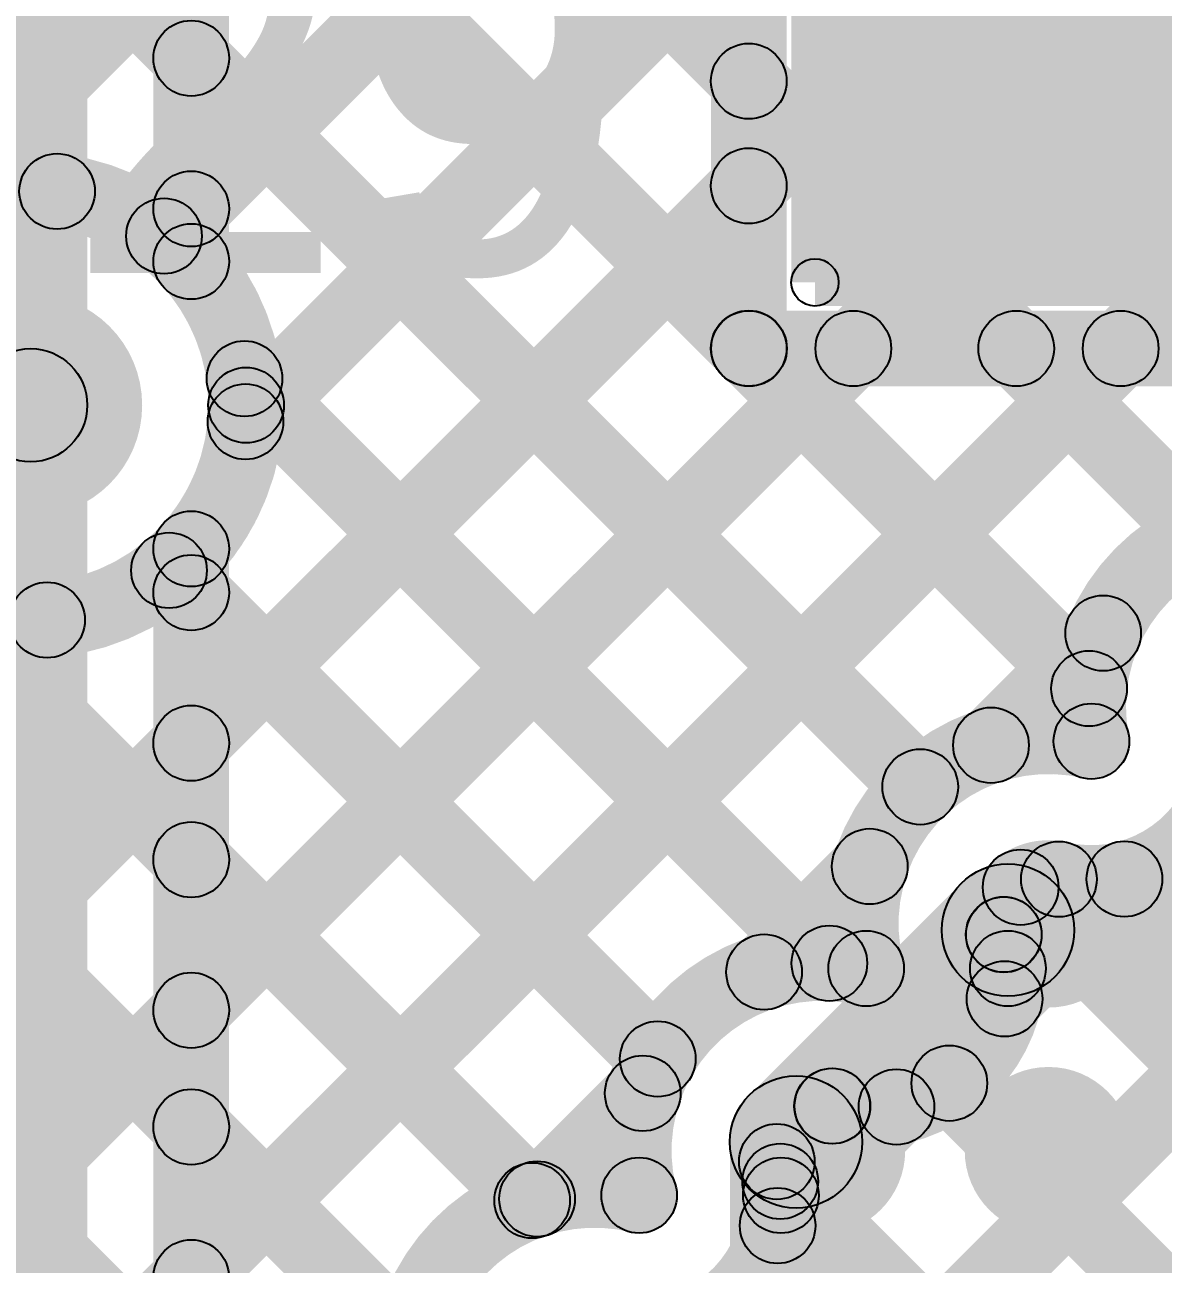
# Model space of a CAD drawing. Header units: millimetres. Extents: x -0.28 to 3.03, y -0.05 to 3.12.
# Drawn here: x 0.8594 to 0.9799, y 1.3821 to 1.5133 of the extents above; entities that cross this region are included whole.
import ezdxf

# ---------------------------------------------------------------- set-up
doc = ezdxf.new("R2010")
doc.units = ezdxf.units.MM
doc.header["$MEASUREMENT"] = 0
for name, color, linetype in [('BottomLayer', 5, 'Continuous'), ('TopLayer', 1, 'Continuous'), ('TopOverlay', 2, 'Continuous'), ('TopPaste', 8, 'Continuous'), ('TopSolder', 216, 'Continuous'), ('ViaHoleLayer', 16, 'Continuous')]:
    doc.layers.add(name, color=color, linetype=linetype)

# ---------------------------------------------------------------- blocks, each defined once
blk = doc.blocks.new('R___1206_42')
at = {"layer": 'TopLayer'}
blk.add_hatch(color=1, dxfattribs=at).paths.add_polyline_path([(-0.08, 0.035), (-0.02, 0.035), (-0.02, -0.035), (-0.08, -0.035)])
at = {"layer": 'TopOverlay'}
for points in [[(-0.0815, -0.039), (-0.0865, -0.039), (-0.0865, 0.039), (-0.0815, 0.039)], [(-0.084, -0.0415), (-0.084, -0.0365), (0.084, -0.0365), (0.084, -0.0415)]]:
    blk.add_hatch(color=2, dxfattribs=at).paths.add_polyline_path(points)
h = blk.add_hatch(color=2, dxfattribs=at)
edge = h.paths.add_edge_path()
edge.add_arc((-0.084, -0.039), 0.0025, 0, 360)
h = blk.add_hatch(color=2, dxfattribs=at)
edge = h.paths.add_edge_path()
edge.add_arc((-0.084, -0.039), 0.0025, 0, 360)
at = {"layer": 'TopPaste'}
blk.add_hatch(color=8, dxfattribs=at).paths.add_polyline_path([(-0.08, 0.035), (-0.02, 0.035), (-0.02, -0.035), (-0.08, -0.035)])
at = {"layer": 'TopSolder'}
blk.add_hatch(color=216, dxfattribs=at).paths.add_polyline_path([(-0.084, 0.039), (-0.016, 0.039), (-0.016, -0.039), (-0.084, -0.039)])
at = {"layer": 'TopOverlay'}
blk.add_circle((-0.084, -0.039), 0.0025, dxfattribs=at)
blk.add_circle((-0.084, -0.039), 0.0025, dxfattribs=at)

msp = doc.modelspace()

# ---------------------------------------------------------------- hatches: boundary and pattern name
at = {"layer": 'BottomLayer'}
for points in [[(0.75617, 1.70976), (0.76183, 1.71541), (1.014, 1.46324), (1.00835, 1.45758)], [(0.75617, 1.68147), (0.76183, 1.68713), (0.98678, 1.46218), (0.98112, 1.45652)], [(0.84852, 1.48794), (0.84286, 1.49359), (1.01471, 1.66544), (1.02037, 1.65978)], [(0.87695, 1.48808), (0.8713, 1.49374), (1.04141, 1.66386), (1.04707, 1.6582)], [(0.88557, 1.46842), (0.87992, 1.47408), (1.06851, 1.66267), (1.07416, 1.65701)], [(0.87983, 1.43439), (0.87417, 1.44005), (1.09609, 1.66197), (1.10174, 1.65631)], [(0.75617, 1.65319), (0.76183, 1.65884), (0.97484, 1.44584), (0.96918, 1.44018)], [(0.75617, 1.6249), (0.76183, 1.63056), (0.95697, 1.43542), (0.95131, 1.42977)], [(0.75617, 1.59662), (0.76183, 1.60228), (0.86564, 1.49847), (0.85998, 1.49281)], [(0.87983, 1.40611), (0.87417, 1.41176), (1.04305, 1.58064), (1.04871, 1.57499)], [(0.87983, 1.37782), (0.87417, 1.38348), (1.05719, 1.5665), (1.06285, 1.56085)], [(0.87981, 1.47298), (0.88547, 1.47864), (0.94736, 1.41675), (0.9417, 1.41109)], [(0.866, 0.978), (0.854, 0.978), (0.854, 1.473), (0.866, 1.473)], [(0.90044, 1.31358), (0.89478, 1.31924), (1.04412, 1.46857), (1.04977, 1.46291)], [(0.881, 0.98504), (0.873, 0.98504), (0.873, 1.45779), (0.881, 1.45779)], [(0.87417, 1.45033), (0.87983, 1.45599), (0.9292, 1.40662), (0.92354, 1.40097)], [(0.96446, 1.43417), (0.95881, 1.43983), (0.97067, 1.4517), (0.97633, 1.44604)], [(0.87417, 1.42205), (0.87983, 1.42771), (0.91591, 1.39162), (0.91025, 1.38597)], [(0.94045, 1.41016), (0.93479, 1.41581), (0.94597, 1.42699), (0.95163, 1.42134)], [(0.9659, 1.40732), (0.96024, 1.41298), (0.97292, 1.42566), (0.97858, 1.42001)], [(0.96194, 1.41913), (0.96759, 1.42479), (1.2387, 1.15369), (1.23304, 1.14803)], [(0.95439, 1.39839), (0.96005, 1.40405), (1.21796, 1.14614), (1.2123, 1.14048)], [(0.91643, 1.38614), (0.91077, 1.3918), (0.92195, 1.40298), (0.92761, 1.39732)], [(0.94188, 1.38331), (0.93623, 1.38897), (0.9488, 1.40154), (0.95446, 1.39589)], [(0.87417, 1.39377), (0.87983, 1.39942), (0.90294, 1.37631), (0.89728, 1.37065)], [(0.9365, 1.388), (0.94216, 1.39366), (1.20742, 1.1284), (1.20177, 1.12274)]]:
    msp.add_hatch(color=5, dxfattribs=at).paths.add_polyline_path(points)
h = msp.add_hatch(color=5, dxfattribs=at)
edge = h.paths.add_edge_path()
edge.add_arc((0.86281, 1.49564), 0.004, 0, 360)
h = msp.add_hatch(color=5, dxfattribs=at)
edge = h.paths.add_edge_path()
edge.add_arc((0.87412, 1.49091), 0.004, 0, 360)
h = msp.add_hatch(color=5, dxfattribs=at)
edge = h.paths.add_edge_path()
edge.add_arc((0.86, 1.473), 0.01181, 0, 360)
h = msp.add_hatch(color=5, dxfattribs=at)
edge = h.paths.add_edge_path()
edge.add_arc((0.86, 1.473), 0.006, 0, 360)
h = msp.add_hatch(color=5, dxfattribs=at)
edge = h.paths.add_edge_path()
edge.add_arc((0.88264, 1.47581), 0.004, 0, 360)
h = msp.add_hatch(color=5, dxfattribs=at)
edge = h.paths.add_edge_path()
edge.add_arc((0.88281, 1.473), 0.004, 0, 360)
h = msp.add_hatch(color=5, dxfattribs=at)
edge = h.paths.add_edge_path()
edge.add_arc((0.88281, 1.473), 0.004, 0, 360)
h = msp.add_hatch(color=5, dxfattribs=at)
edge = h.paths.add_edge_path()
edge.add_arc((0.88274, 1.47125), 0.004, 0, 360)
h = msp.add_hatch(color=5, dxfattribs=at)
edge = h.paths.add_edge_path()
edge.add_arc((0.877, 1.45779), 0.004, 0, 360)
h = msp.add_hatch(color=5, dxfattribs=at)
edge = h.paths.add_edge_path()
edge.add_arc((0.877, 1.45779), 0.004, 0, 360)
h = msp.add_hatch(color=5, dxfattribs=at)
edge = h.paths.add_edge_path()
edge.add_arc((0.877, 1.45316), 0.004, 0, 360)
h = msp.add_hatch(color=5, dxfattribs=at)
edge = h.paths.add_edge_path()
edge.add_arc((0.9735, 1.44887), 0.004, 0, 360)
h = msp.add_hatch(color=5, dxfattribs=at)
edge = h.paths.add_edge_path()
edge.add_arc((0.97201, 1.44301), 0.004, 0, 360)
h = msp.add_hatch(color=5, dxfattribs=at)
edge = h.paths.add_edge_path()
edge.add_arc((0.877, 1.43722), 0.004, 0, 360)
h = msp.add_hatch(color=5, dxfattribs=at)
edge = h.paths.add_edge_path()
edge.add_arc((0.96163, 1.437), 0.004, 0, 360)
h = msp.add_hatch(color=5, dxfattribs=at)
edge = h.paths.add_edge_path()
edge.add_arc((0.97226, 1.43742), 0.004, 0, 360)
h = msp.add_hatch(color=5, dxfattribs=at)
edge = h.paths.add_edge_path()
edge.add_arc((0.97226, 1.43742), 0.004, 0, 360)
h = msp.add_hatch(color=5, dxfattribs=at)
edge = h.paths.add_edge_path()
edge.add_arc((0.95414, 1.43259), 0.004, 0, 360)
h = msp.add_hatch(color=5, dxfattribs=at)
edge = h.paths.add_edge_path()
edge.add_arc((0.877, 1.42488), 0.004, 0, 360)
h = msp.add_hatch(color=5, dxfattribs=at)
edge = h.paths.add_edge_path()
edge.add_arc((0.9488, 1.42417), 0.004, 0, 360)
h = msp.add_hatch(color=5, dxfattribs=at)
edge = h.paths.add_edge_path()
edge.add_arc((0.96771, 1.41809), 0.00886, 0, 360)
h = msp.add_hatch(color=5, dxfattribs=at)
edge = h.paths.add_edge_path()
edge.add_arc((0.96882, 1.42282), 0.004, 0, 360)
h = msp.add_hatch(color=5, dxfattribs=at)
edge = h.paths.add_edge_path()
edge.add_arc((0.96882, 1.42282), 0.004, 0, 360)
h = msp.add_hatch(color=5, dxfattribs=at)
edge = h.paths.add_edge_path()
edge.add_arc((0.96882, 1.42282), 0.004, 0, 360)
h = msp.add_hatch(color=5, dxfattribs=at)
edge = h.paths.add_edge_path()
edge.add_arc((0.97575, 1.42284), 0.004, 0, 360)
h = msp.add_hatch(color=5, dxfattribs=at)
edge = h.paths.add_edge_path()
edge.add_arc((0.96477, 1.42196), 0.004, 0, 360)
h = msp.add_hatch(color=5, dxfattribs=at)
edge = h.paths.add_edge_path()
edge.add_arc((0.96298, 1.41696), 0.004, 0, 360)
h = msp.add_hatch(color=5, dxfattribs=at)
edge = h.paths.add_edge_path()
edge.add_arc((0.96298, 1.41696), 0.004, 0, 360)
h = msp.add_hatch(color=5, dxfattribs=at)
edge = h.paths.add_edge_path()
edge.add_arc((0.96299, 1.41694), 0.004, 0, 360)
h = msp.add_hatch(color=5, dxfattribs=at)
edge = h.paths.add_edge_path()
edge.add_arc((0.94453, 1.41392), 0.004, 0, 360)
h = msp.add_hatch(color=5, dxfattribs=at)
edge = h.paths.add_edge_path()
edge.add_arc((0.94842, 1.41337), 0.004, 0, 360)
h = msp.add_hatch(color=5, dxfattribs=at)
edge = h.paths.add_edge_path()
edge.add_arc((0.94842, 1.41337), 0.004, 0, 360)
h = msp.add_hatch(color=5, dxfattribs=at)
edge = h.paths.add_edge_path()
edge.add_arc((0.96342, 1.41337), 0.004, 0, 360)
h = msp.add_hatch(color=5, dxfattribs=at)
edge = h.paths.add_edge_path()
edge.add_arc((0.96342, 1.41337), 0.004, 0, 360)
h = msp.add_hatch(color=5, dxfattribs=at)
edge = h.paths.add_edge_path()
edge.add_arc((0.96342, 1.41337), 0.004, 0, 360)
h = msp.add_hatch(color=5, dxfattribs=at)
edge = h.paths.add_edge_path()
edge.add_arc((0.96342, 1.41337), 0.004, 0, 360)
h = msp.add_hatch(color=5, dxfattribs=at)
edge = h.paths.add_edge_path()
edge.add_arc((0.93762, 1.41299), 0.004, 0, 360)
h = msp.add_hatch(color=5, dxfattribs=at)
edge = h.paths.add_edge_path()
edge.add_arc((0.96307, 1.41015), 0.004, 0, 360)
h = msp.add_hatch(color=5, dxfattribs=at)
edge = h.paths.add_edge_path()
edge.add_arc((0.877, 1.40894), 0.004, 0, 360)
h = msp.add_hatch(color=5, dxfattribs=at)
edge = h.paths.add_edge_path()
edge.add_arc((0.92637, 1.40379), 0.004, 0, 360)
h = msp.add_hatch(color=5, dxfattribs=at)
edge = h.paths.add_edge_path()
edge.add_arc((0.92478, 1.40015), 0.004, 0, 360)
h = msp.add_hatch(color=5, dxfattribs=at)
edge = h.paths.add_edge_path()
edge.add_arc((0.95722, 1.40122), 0.004, 0, 360)
h = msp.add_hatch(color=5, dxfattribs=at)
edge = h.paths.add_edge_path()
edge.add_arc((0.94369, 1.39408), 0.00886, 0, 360)
h = msp.add_hatch(color=5, dxfattribs=at)
edge = h.paths.add_edge_path()
edge.add_arc((0.94482, 1.3988), 0.004, 0, 360)
h = msp.add_hatch(color=5, dxfattribs=at)
edge = h.paths.add_edge_path()
edge.add_arc((0.94482, 1.3988), 0.004, 0, 360)
h = msp.add_hatch(color=5, dxfattribs=at)
edge = h.paths.add_edge_path()
edge.add_arc((0.94485, 1.3988), 0.004, 0, 360)
h = msp.add_hatch(color=5, dxfattribs=at)
edge = h.paths.add_edge_path()
edge.add_arc((0.95163, 1.39871), 0.004, 0, 360)
h = msp.add_hatch(color=5, dxfattribs=at)
edge = h.paths.add_edge_path()
edge.add_arc((0.96771, 1.39408), 0.00886, 0, 360)
h = msp.add_hatch(color=5, dxfattribs=at)
edge = h.paths.add_edge_path()
edge.add_arc((0.877, 1.39659), 0.004, 0, 360)
h = msp.add_hatch(color=5, dxfattribs=at)
edge = h.paths.add_edge_path()
edge.add_arc((0.93897, 1.39292), 0.004, 0, 360)
h = msp.add_hatch(color=5, dxfattribs=at)
edge = h.paths.add_edge_path()
edge.add_arc((0.93897, 1.39292), 0.004, 0, 360)
h = msp.add_hatch(color=5, dxfattribs=at)
edge = h.paths.add_edge_path()
edge.add_arc((0.93897, 1.39292), 0.004, 0, 360)
h = msp.add_hatch(color=5, dxfattribs=at)
edge = h.paths.add_edge_path()
edge.add_arc((0.93933, 1.39083), 0.004, 0, 360)
h = msp.add_hatch(color=5, dxfattribs=at)
edge = h.paths.add_edge_path()
edge.add_arc((0.91308, 1.3888), 0.004, 0, 360)
h = msp.add_hatch(color=5, dxfattribs=at)
edge = h.paths.add_edge_path()
edge.add_arc((0.9136, 1.38897), 0.004, 0, 360)
h = msp.add_hatch(color=5, dxfattribs=at)
edge = h.paths.add_edge_path()
edge.add_arc((0.9244, 1.38935), 0.004, 0, 360)
h = msp.add_hatch(color=5, dxfattribs=at)
edge = h.paths.add_edge_path()
edge.add_arc((0.9244, 1.38935), 0.004, 0, 360)
h = msp.add_hatch(color=5, dxfattribs=at)
edge = h.paths.add_edge_path()
edge.add_arc((0.9394, 1.38935), 0.004, 0, 360)
h = msp.add_hatch(color=5, dxfattribs=at)
edge = h.paths.add_edge_path()
edge.add_arc((0.9394, 1.38935), 0.004, 0, 360)
h = msp.add_hatch(color=5, dxfattribs=at)
edge = h.paths.add_edge_path()
edge.add_arc((0.9394, 1.38935), 0.004, 0, 360)
h = msp.add_hatch(color=5, dxfattribs=at)
edge = h.paths.add_edge_path()
edge.add_arc((0.9394, 1.38935), 0.004, 0, 360)
h = msp.add_hatch(color=5, dxfattribs=at)
edge = h.paths.add_edge_path()
edge.add_arc((0.93905, 1.38614), 0.004, 0, 360)
h = msp.add_hatch(color=5, dxfattribs=at)
edge = h.paths.add_edge_path()
edge.add_arc((0.877, 1.38065), 0.004, 0, 360)
at = {"layer": 'TopLayer'}
for points in [[(0.866, 1.473), (0.854, 1.473), (0.854, 1.576), (0.866, 1.576)], [(0.881, 1.48821), (0.873, 1.48821), (0.873, 1.576), (0.881, 1.576)], [(0.94, 1.479), (0.932, 1.479), (0.932, 1.571), (0.94, 1.571)], [(0.87417, 1.56347), (0.87983, 1.56913), (0.93883, 1.51013), (0.93317, 1.50447)], [(0.87983, 1.49096), (0.87417, 1.49662), (0.93317, 1.55562), (0.93883, 1.54996)], [(0.87417, 1.53519), (0.87983, 1.54084), (0.93883, 1.48184), (0.93317, 1.47619)], [(0.88557, 1.46842), (0.87992, 1.47408), (0.93317, 1.52733), (0.93883, 1.52168)], [(0.87417, 1.5069), (0.87983, 1.51256), (0.95697, 1.43542), (0.95131, 1.42977)], [(0.66756, 1.22212), (0.6619, 1.22778), (0.93317, 1.49905), (0.93883, 1.49339)], [(0.936, 1.475), (0.936, 1.483), (1.018, 1.483), (1.018, 1.475)], [(0.44089, 0.96717), (0.43524, 0.97283), (0.94424, 1.48183), (0.94989, 1.47617)], [(0.46918, 0.96717), (0.46352, 0.97283), (0.97252, 1.48183), (0.97818, 1.47617)], [(0.93319, 1.47617), (0.93884, 1.48183), (0.97484, 1.44584), (0.96918, 1.44018)], [(0.96147, 1.47617), (0.96713, 1.48183), (0.98678, 1.46218), (0.98112, 1.45652)], [(0.87981, 1.47298), (0.88547, 1.47864), (0.94736, 1.41675), (0.9417, 1.41109)], [(0.90044, 1.31358), (0.89478, 1.31924), (1.04868, 1.47314), (1.05434, 1.46748)], [(0.87182, 1.45269), (0.87748, 1.45834), (0.9292, 1.40662), (0.92354, 1.40097)], [(0.84586, 1.45036), (0.85152, 1.45602), (0.91591, 1.39162), (0.91025, 1.38597)], [(0.67083, 1.25368), (0.66517, 1.25933), (0.85892, 1.45308), (0.86458, 1.44743)], [(0.82214, 1.4458), (0.8278, 1.45145), (0.90294, 1.37631), (0.89728, 1.37065)], [(0.96446, 1.43417), (0.95881, 1.43983), (0.97067, 1.4517), (0.97633, 1.44604)], [(0.7949, 1.44475), (0.80056, 1.45041), (0.90265, 1.34832), (0.89699, 1.34266)], [(0.94045, 1.41016), (0.93479, 1.41581), (0.94597, 1.42699), (0.95163, 1.42134)], [(0.9659, 1.40732), (0.96024, 1.41298), (0.97292, 1.42566), (0.97858, 1.42001)], [(0.96194, 1.41913), (0.96759, 1.42479), (1.2387, 1.15369), (1.23304, 1.14803)], [(0.95439, 1.39839), (0.96005, 1.40405), (1.21927, 1.14483), (1.21362, 1.13917)], [(0.91643, 1.38614), (0.91077, 1.3918), (0.92195, 1.40298), (0.92761, 1.39732)], [(0.94188, 1.38331), (0.93623, 1.38897), (0.9488, 1.40154), (0.95446, 1.39589)], [(0.9365, 1.388), (0.94216, 1.39366), (1.20742, 1.1284), (1.20177, 1.12274)]]:
    msp.add_hatch(color=1, dxfattribs=at).paths.add_polyline_path(points)
h = msp.add_hatch(color=1, dxfattribs=at)
edge = h.paths.add_edge_path()
edge.add_arc((0.877, 1.50973), 0.004, 0, 360)
h = msp.add_hatch(color=1, dxfattribs=at)
edge = h.paths.add_edge_path()
edge.add_arc((0.936, 1.5073), 0.004, 0, 360)
h = msp.add_hatch(color=1, dxfattribs=at)
edge = h.paths.add_edge_path()
edge.add_arc((0.936, 1.49622), 0.004, 0, 360)
h = msp.add_hatch(color=1, dxfattribs=at)
edge = h.paths.add_edge_path()
edge.add_arc((0.877, 1.49379), 0.004, 0, 360)
h = msp.add_hatch(color=1, dxfattribs=at)
edge = h.paths.add_edge_path()
edge.add_arc((0.877, 1.48821), 0.004, 0, 360)
h = msp.add_hatch(color=1, dxfattribs=at)
edge = h.paths.add_edge_path()
edge.add_arc((0.877, 1.48821), 0.004, 0, 360)
h = msp.add_hatch(color=1, dxfattribs=at)
edge = h.paths.add_edge_path()
edge.add_arc((0.86, 1.473), 0.01181, 0, 360)
h = msp.add_hatch(color=1, dxfattribs=at)
edge = h.paths.add_edge_path()
edge.add_arc((0.936, 1.47902), 0.004, 0, 360)
h = msp.add_hatch(color=1, dxfattribs=at)
edge = h.paths.add_edge_path()
edge.add_arc((0.936, 1.479), 0.004, 0, 360)
h = msp.add_hatch(color=1, dxfattribs=at)
edge = h.paths.add_edge_path()
edge.add_arc((0.936, 1.479), 0.004, 0, 360)
h = msp.add_hatch(color=1, dxfattribs=at)
edge = h.paths.add_edge_path()
edge.add_arc((0.93602, 1.479), 0.004, 0, 360)
h = msp.add_hatch(color=1, dxfattribs=at)
edge = h.paths.add_edge_path()
edge.add_arc((0.94706, 1.479), 0.004, 0, 360)
h = msp.add_hatch(color=1, dxfattribs=at)
edge = h.paths.add_edge_path()
edge.add_arc((0.9643, 1.479), 0.004, 0, 360)
h = msp.add_hatch(color=1, dxfattribs=at)
edge = h.paths.add_edge_path()
edge.add_arc((0.97535, 1.479), 0.004, 0, 360)
h = msp.add_hatch(color=1, dxfattribs=at)
edge = h.paths.add_edge_path()
edge.add_arc((0.86, 1.473), 0.006, 0, 360)
h = msp.add_hatch(color=1, dxfattribs=at)
edge = h.paths.add_edge_path()
edge.add_arc((0.88264, 1.47581), 0.004, 0, 360)
h = msp.add_hatch(color=1, dxfattribs=at)
edge = h.paths.add_edge_path()
edge.add_arc((0.88281, 1.473), 0.004, 0, 360)
h = msp.add_hatch(color=1, dxfattribs=at)
edge = h.paths.add_edge_path()
edge.add_arc((0.88281, 1.473), 0.004, 0, 360)
h = msp.add_hatch(color=1, dxfattribs=at)
edge = h.paths.add_edge_path()
edge.add_arc((0.88274, 1.47125), 0.004, 0, 360)
h = msp.add_hatch(color=1, dxfattribs=at)
edge = h.paths.add_edge_path()
edge.add_arc((0.87465, 1.45551), 0.004, 0, 360)
h = msp.add_hatch(color=1, dxfattribs=at)
edge = h.paths.add_edge_path()
edge.add_arc((0.86175, 1.45026), 0.004, 0, 360)
h = msp.add_hatch(color=1, dxfattribs=at)
edge = h.paths.add_edge_path()
edge.add_arc((0.9735, 1.44887), 0.004, 0, 360)
h = msp.add_hatch(color=1, dxfattribs=at)
edge = h.paths.add_edge_path()
edge.add_arc((0.97201, 1.44301), 0.004, 0, 360)
h = msp.add_hatch(color=1, dxfattribs=at)
edge = h.paths.add_edge_path()
edge.add_arc((0.96163, 1.437), 0.004, 0, 360)
h = msp.add_hatch(color=1, dxfattribs=at)
edge = h.paths.add_edge_path()
edge.add_arc((0.97226, 1.43742), 0.004, 0, 360)
h = msp.add_hatch(color=1, dxfattribs=at)
edge = h.paths.add_edge_path()
edge.add_arc((0.97226, 1.43742), 0.004, 0, 360)
h = msp.add_hatch(color=1, dxfattribs=at)
edge = h.paths.add_edge_path()
edge.add_arc((0.95414, 1.43259), 0.004, 0, 360)
h = msp.add_hatch(color=1, dxfattribs=at)
edge = h.paths.add_edge_path()
edge.add_arc((0.9488, 1.42417), 0.004, 0, 360)
h = msp.add_hatch(color=1, dxfattribs=at)
edge = h.paths.add_edge_path()
edge.add_arc((0.96771, 1.41809), 0.00886, 0, 360)
h = msp.add_hatch(color=1, dxfattribs=at)
edge = h.paths.add_edge_path()
edge.add_arc((0.96882, 1.42282), 0.004, 0, 360)
h = msp.add_hatch(color=1, dxfattribs=at)
edge = h.paths.add_edge_path()
edge.add_arc((0.96882, 1.42282), 0.004, 0, 360)
h = msp.add_hatch(color=1, dxfattribs=at)
edge = h.paths.add_edge_path()
edge.add_arc((0.96882, 1.42282), 0.004, 0, 360)
h = msp.add_hatch(color=1, dxfattribs=at)
edge = h.paths.add_edge_path()
edge.add_arc((0.97575, 1.42284), 0.004, 0, 360)
h = msp.add_hatch(color=1, dxfattribs=at)
edge = h.paths.add_edge_path()
edge.add_arc((0.96477, 1.42196), 0.004, 0, 360)
h = msp.add_hatch(color=1, dxfattribs=at)
edge = h.paths.add_edge_path()
edge.add_arc((0.96298, 1.41696), 0.004, 0, 360)
h = msp.add_hatch(color=1, dxfattribs=at)
edge = h.paths.add_edge_path()
edge.add_arc((0.96298, 1.41696), 0.004, 0, 360)
h = msp.add_hatch(color=1, dxfattribs=at)
edge = h.paths.add_edge_path()
edge.add_arc((0.96299, 1.41694), 0.004, 0, 360)
h = msp.add_hatch(color=1, dxfattribs=at)
edge = h.paths.add_edge_path()
edge.add_arc((0.94453, 1.41392), 0.004, 0, 360)
h = msp.add_hatch(color=1, dxfattribs=at)
edge = h.paths.add_edge_path()
edge.add_arc((0.94842, 1.41337), 0.004, 0, 360)
h = msp.add_hatch(color=1, dxfattribs=at)
edge = h.paths.add_edge_path()
edge.add_arc((0.94842, 1.41337), 0.004, 0, 360)
h = msp.add_hatch(color=1, dxfattribs=at)
edge = h.paths.add_edge_path()
edge.add_arc((0.96342, 1.41337), 0.004, 0, 360)
h = msp.add_hatch(color=1, dxfattribs=at)
edge = h.paths.add_edge_path()
edge.add_arc((0.96342, 1.41337), 0.004, 0, 360)
h = msp.add_hatch(color=1, dxfattribs=at)
edge = h.paths.add_edge_path()
edge.add_arc((0.96342, 1.41337), 0.004, 0, 360)
h = msp.add_hatch(color=1, dxfattribs=at)
edge = h.paths.add_edge_path()
edge.add_arc((0.96342, 1.41337), 0.004, 0, 360)
h = msp.add_hatch(color=1, dxfattribs=at)
edge = h.paths.add_edge_path()
edge.add_arc((0.93762, 1.41299), 0.004, 0, 360)
h = msp.add_hatch(color=1, dxfattribs=at)
edge = h.paths.add_edge_path()
edge.add_arc((0.96307, 1.41015), 0.004, 0, 360)
h = msp.add_hatch(color=1, dxfattribs=at)
edge = h.paths.add_edge_path()
edge.add_arc((0.92637, 1.40379), 0.004, 0, 360)
h = msp.add_hatch(color=1, dxfattribs=at)
edge = h.paths.add_edge_path()
edge.add_arc((0.92478, 1.40015), 0.004, 0, 360)
h = msp.add_hatch(color=1, dxfattribs=at)
edge = h.paths.add_edge_path()
edge.add_arc((0.95722, 1.40122), 0.004, 0, 360)
h = msp.add_hatch(color=1, dxfattribs=at)
edge = h.paths.add_edge_path()
edge.add_arc((0.94369, 1.39408), 0.00886, 0, 360)
h = msp.add_hatch(color=1, dxfattribs=at)
edge = h.paths.add_edge_path()
edge.add_arc((0.94482, 1.3988), 0.004, 0, 360)
h = msp.add_hatch(color=1, dxfattribs=at)
edge = h.paths.add_edge_path()
edge.add_arc((0.94482, 1.3988), 0.004, 0, 360)
h = msp.add_hatch(color=1, dxfattribs=at)
edge = h.paths.add_edge_path()
edge.add_arc((0.94485, 1.3988), 0.004, 0, 360)
h = msp.add_hatch(color=1, dxfattribs=at)
edge = h.paths.add_edge_path()
edge.add_arc((0.95163, 1.39871), 0.004, 0, 360)
h = msp.add_hatch(color=1, dxfattribs=at)
edge = h.paths.add_edge_path()
edge.add_arc((0.96771, 1.39408), 0.00886, 0, 360)
h = msp.add_hatch(color=1, dxfattribs=at)
edge = h.paths.add_edge_path()
edge.add_arc((0.93897, 1.39292), 0.004, 0, 360)
h = msp.add_hatch(color=1, dxfattribs=at)
edge = h.paths.add_edge_path()
edge.add_arc((0.93897, 1.39292), 0.004, 0, 360)
h = msp.add_hatch(color=1, dxfattribs=at)
edge = h.paths.add_edge_path()
edge.add_arc((0.93897, 1.39292), 0.004, 0, 360)
h = msp.add_hatch(color=1, dxfattribs=at)
edge = h.paths.add_edge_path()
edge.add_arc((0.93933, 1.39083), 0.004, 0, 360)
h = msp.add_hatch(color=1, dxfattribs=at)
edge = h.paths.add_edge_path()
edge.add_arc((0.91308, 1.3888), 0.004, 0, 360)
h = msp.add_hatch(color=1, dxfattribs=at)
edge = h.paths.add_edge_path()
edge.add_arc((0.9136, 1.38897), 0.004, 0, 360)
h = msp.add_hatch(color=1, dxfattribs=at)
edge = h.paths.add_edge_path()
edge.add_arc((0.9244, 1.38935), 0.004, 0, 360)
h = msp.add_hatch(color=1, dxfattribs=at)
edge = h.paths.add_edge_path()
edge.add_arc((0.9244, 1.38935), 0.004, 0, 360)
h = msp.add_hatch(color=1, dxfattribs=at)
edge = h.paths.add_edge_path()
edge.add_arc((0.9394, 1.38935), 0.004, 0, 360)
h = msp.add_hatch(color=1, dxfattribs=at)
edge = h.paths.add_edge_path()
edge.add_arc((0.9394, 1.38935), 0.004, 0, 360)
h = msp.add_hatch(color=1, dxfattribs=at)
edge = h.paths.add_edge_path()
edge.add_arc((0.9394, 1.38935), 0.004, 0, 360)
h = msp.add_hatch(color=1, dxfattribs=at)
edge = h.paths.add_edge_path()
edge.add_arc((0.9394, 1.38935), 0.004, 0, 360)
h = msp.add_hatch(color=1, dxfattribs=at)
edge = h.paths.add_edge_path()
edge.add_arc((0.93905, 1.38614), 0.004, 0, 360)
at = {"layer": 'TopOverlay'}
h = msp.add_hatch(color=2, dxfattribs=at)
edge = h.paths.add_edge_path()
edge.add_arc((0.96343, 1.41743), 0.007, 0, 360)
h = msp.add_hatch(color=2, dxfattribs=at)
edge = h.paths.add_edge_path()
edge.add_arc((0.96343, 1.41743), 0.007, 0, 360)
for points in [[(0.96343, 1.41043), (0.96343, 1.42443), (1.82857, 1.42443), (1.82857, 1.41043)], [(0.94595, 1.39005), (0.93605, 1.39995), (0.95848, 1.42238), (0.96838, 1.41248)], [(0.948, 1.307), (0.934, 1.307), (0.934, 1.395), (0.948, 1.395)]]:
    msp.add_hatch(color=2, dxfattribs=at).paths.add_polyline_path(points)
h = msp.add_hatch(color=2, dxfattribs=at)
edge = h.paths.add_edge_path()
edge.add_arc((0.941, 1.395), 0.007, 0, 360)
h = msp.add_hatch(color=2, dxfattribs=at)
edge = h.paths.add_edge_path()
edge.add_arc((0.941, 1.395), 0.007, 0, 360)
at = {"layer": 'ViaHoleLayer'}
h = msp.add_hatch(color=16, dxfattribs=at)
edge = h.paths.add_edge_path()
edge.add_arc((0.86, 1.473), 0.00591, 0, 360)
h = msp.add_hatch(color=16, dxfattribs=at)
edge = h.paths.add_edge_path()
edge.add_arc((0.96771, 1.41809), 0.00591, 0, 360)
h = msp.add_hatch(color=16, dxfattribs=at)
edge = h.paths.add_edge_path()
edge.add_arc((0.94369, 1.39408), 0.00591, 0, 360)
h = msp.add_hatch(color=16, dxfattribs=at)
edge = h.paths.add_edge_path()
edge.add_arc((0.96771, 1.39408), 0.00591, 0, 360)

# ---------------------------------------------------------------- linework, layer by layer
at = {"layer": 'BottomLayer', "const_width": 0.008}
for points in [[(0.83798, 1.47895, -0.875958), (0.88281, 1.473)], [(0.88281, 1.473, -0.184522), (0.877, 1.45779)], [(0.97226, 1.43742, -0.686369), (1.00378, 1.45691)], [(0.94842, 1.41337, -0.560209), (0.97226, 1.43742)], [(0.98726, 1.43742, -0.483723), (0.96882, 1.42282)], [(0.98726, 1.43742, -0.483722), (0.96882, 1.42282)], [(0.96298, 1.41696, -0.558379), (0.96882, 1.42282)], [(0.96298, 1.41696, -0.060632), (0.96342, 1.41337)], [(0.96299, 1.41694, -0.060179), (0.96342, 1.41337)], [(0.9244, 1.38935, -0.563189), (0.94842, 1.41337)], [(0.96342, 1.41337, -0.487079), (0.94482, 1.3988)], [(0.96342, 1.41337, -0.48652), (0.94485, 1.3988)], [(0.93897, 1.39292, -0.561355), (0.94482, 1.3988)], [(0.93897, 1.39292, -0.06018), (0.9394, 1.38935)], [(0.93897, 1.39292, -0.06018), (0.9394, 1.38935)], [(0.90386, 1.35806, -0.706607), (0.9244, 1.38935)], [(0.9394, 1.38935, -0.486521), (0.92083, 1.37478)], [(0.9394, 1.38935, -0.486522), (0.92083, 1.37478)]]:
    msp.add_lwpolyline(points, format="xyb", dxfattribs=at)
at = {"layer": 'BottomLayer'}
for centre, radius in [((0.86281, 1.49564), 0.004), ((0.87412, 1.49091), 0.004), ((0.86, 1.473), 0.006), ((0.88264, 1.47581), 0.004), ((0.88281, 1.473), 0.004), ((0.88281, 1.473), 0.004), ((0.88274, 1.47125), 0.004), ((0.877, 1.45779), 0.004), ((0.877, 1.45779), 0.004), ((0.877, 1.45316), 0.004), ((0.9735, 1.44887), 0.004), ((0.97201, 1.44301), 0.004), ((0.877, 1.43722), 0.004), ((0.96163, 1.437), 0.004), ((0.97226, 1.43742), 0.004), ((0.97226, 1.43742), 0.004), ((0.95414, 1.43259), 0.004), ((0.877, 1.42488), 0.004), ((0.9488, 1.42417), 0.004), ((0.96882, 1.42282), 0.004), ((0.96882, 1.42282), 0.004), ((0.96882, 1.42282), 0.004), ((0.97575, 1.42284), 0.004), ((0.96477, 1.42196), 0.004), ((0.96298, 1.41696), 0.004), ((0.96298, 1.41696), 0.004), ((0.96299, 1.41694), 0.004), ((0.94453, 1.41392), 0.004), ((0.94842, 1.41337), 0.004), ((0.94842, 1.41337), 0.004), ((0.96342, 1.41337), 0.004), ((0.96342, 1.41337), 0.004), ((0.96342, 1.41337), 0.004), ((0.96342, 1.41337), 0.004), ((0.93762, 1.41299), 0.004), ((0.96307, 1.41015), 0.004), ((0.877, 1.40894), 0.004), ((0.92637, 1.40379), 0.004), ((0.92478, 1.40015), 0.004), ((0.95722, 1.40122), 0.004), ((0.94482, 1.3988), 0.004), ((0.94482, 1.3988), 0.004), ((0.94485, 1.3988), 0.004), ((0.95163, 1.39871), 0.004), ((0.877, 1.39659), 0.004), ((0.93897, 1.39292), 0.004), ((0.93897, 1.39292), 0.004), ((0.93897, 1.39292), 0.004), ((0.93933, 1.39083), 0.004), ((0.91308, 1.3888), 0.004), ((0.9136, 1.38897), 0.004), ((0.9244, 1.38935), 0.004), ((0.9244, 1.38935), 0.004), ((0.9394, 1.38935), 0.004), ((0.9394, 1.38935), 0.004), ((0.9394, 1.38935), 0.004), ((0.9394, 1.38935), 0.004), ((0.93905, 1.38614), 0.004), ((0.877, 1.38065), 0.004)]:
    msp.add_circle(centre, radius, dxfattribs=at)
at = {"layer": 'TopLayer', "const_width": 0.008}
for points in [[(0.877, 1.48821, -0.184522), (0.88281, 1.473)], [(0.88281, 1.473, -0.816207), (0.83902, 1.46405)], [(0.97226, 1.43742, -0.686369), (1.00378, 1.45691)], [(0.94842, 1.41337, -0.560209), (0.97226, 1.43742)], [(0.98726, 1.43742, -0.483722), (0.96882, 1.42282)], [(0.98726, 1.43742, -0.483723), (0.96882, 1.42282)], [(0.96298, 1.41696, -0.558379), (0.96882, 1.42282)], [(0.96298, 1.41696, -0.060632), (0.96342, 1.41337)], [(0.96299, 1.41694, -0.060179), (0.96342, 1.41337)], [(0.9244, 1.38935, -0.563189), (0.94842, 1.41337)], [(0.96342, 1.41337, -0.487079), (0.94482, 1.3988)], [(0.96342, 1.41337, -0.48652), (0.94485, 1.3988)], [(0.93897, 1.39292, -0.561355), (0.94482, 1.3988)], [(0.93897, 1.39292, -0.06018), (0.9394, 1.38935)], [(0.93897, 1.39292, -0.06018), (0.9394, 1.38935)], [(0.90386, 1.35806, -0.706607), (0.9244, 1.38935)], [(0.9394, 1.38935, -0.486522), (0.92083, 1.37478)], [(0.9394, 1.38935, -0.486521), (0.92083, 1.37478)]]:
    msp.add_lwpolyline(points, format="xyb", dxfattribs=at)
at = {"layer": 'TopLayer'}
for centre, radius in [((0.877, 1.50973), 0.004), ((0.936, 1.5073), 0.004), ((0.936, 1.49622), 0.004), ((0.877, 1.49379), 0.004), ((0.877, 1.48821), 0.004), ((0.877, 1.48821), 0.004), ((0.936, 1.47902), 0.004), ((0.936, 1.479), 0.004), ((0.936, 1.479), 0.004), ((0.93602, 1.479), 0.004), ((0.94706, 1.479), 0.004), ((0.9643, 1.479), 0.004), ((0.97535, 1.479), 0.004), ((0.86, 1.473), 0.006), ((0.88264, 1.47581), 0.004), ((0.88281, 1.473), 0.004), ((0.88281, 1.473), 0.004), ((0.88274, 1.47125), 0.004), ((0.87465, 1.45551), 0.004), ((0.86175, 1.45026), 0.004), ((0.9735, 1.44887), 0.004), ((0.97201, 1.44301), 0.004), ((0.96163, 1.437), 0.004), ((0.97226, 1.43742), 0.004), ((0.97226, 1.43742), 0.004), ((0.95414, 1.43259), 0.004), ((0.9488, 1.42417), 0.004), ((0.96882, 1.42282), 0.004), ((0.96882, 1.42282), 0.004), ((0.96882, 1.42282), 0.004), ((0.97575, 1.42284), 0.004), ((0.96477, 1.42196), 0.004), ((0.96298, 1.41696), 0.004), ((0.96298, 1.41696), 0.004), ((0.96299, 1.41694), 0.004), ((0.94453, 1.41392), 0.004), ((0.94842, 1.41337), 0.004), ((0.94842, 1.41337), 0.004), ((0.96342, 1.41337), 0.004), ((0.96342, 1.41337), 0.004), ((0.96342, 1.41337), 0.004), ((0.96342, 1.41337), 0.004), ((0.93762, 1.41299), 0.004), ((0.96307, 1.41015), 0.004), ((0.92637, 1.40379), 0.004), ((0.92478, 1.40015), 0.004), ((0.95722, 1.40122), 0.004), ((0.94482, 1.3988), 0.004), ((0.94482, 1.3988), 0.004), ((0.94485, 1.3988), 0.004), ((0.95163, 1.39871), 0.004), ((0.93897, 1.39292), 0.004), ((0.93897, 1.39292), 0.004), ((0.93897, 1.39292), 0.004), ((0.93933, 1.39083), 0.004), ((0.91308, 1.3888), 0.004), ((0.9136, 1.38897), 0.004), ((0.9244, 1.38935), 0.004), ((0.9244, 1.38935), 0.004), ((0.9394, 1.38935), 0.004), ((0.9394, 1.38935), 0.004), ((0.9394, 1.38935), 0.004), ((0.9394, 1.38935), 0.004), ((0.93905, 1.38614), 0.004)]:
    msp.add_circle(centre, radius, dxfattribs=at)
at = {"layer": 'TopOverlay'}
for centre in [(0.96343, 1.41743), (0.96343, 1.41743), (0.941, 1.395), (0.941, 1.395)]:
    msp.add_circle(centre, 0.007, dxfattribs=at)

# ---------------------------------------------------------------- block references
at = {"rotation": 360}
msp.add_blockref('R___1206_42', (1.027, 1.525), dxfattribs=at)

# ---------------------------------------------------------------- texts
at = {"layer": 'TopOverlay'}
msp.add_text('R29', height=0.04, dxfattribs=at).set_placement((0.825, 1.487))

doc.saveas('drawing.dxf')
